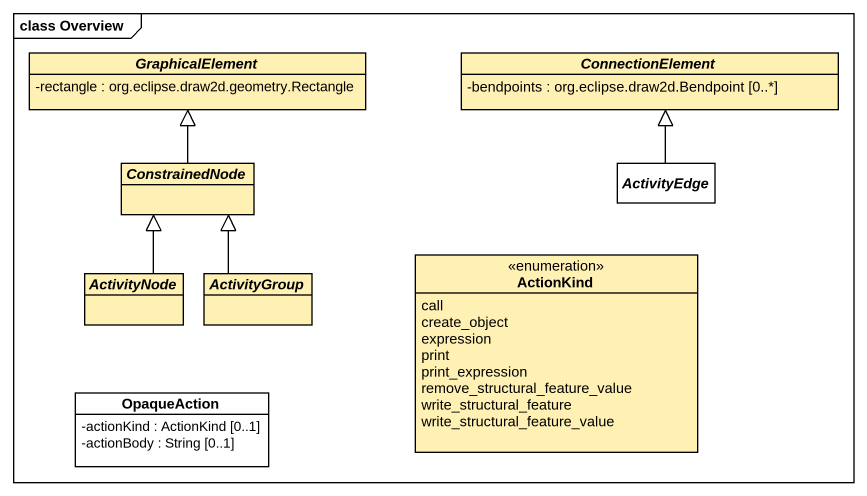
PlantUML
@startuml
mainframe class Overview
hide circle
hide empty members
skinparam classAttributeIconSize 0
abstract class GraphicalElement #FFF0B4 {
  -rectangle : org.eclipse.draw2d.geometry.Rectangle
}
abstract class ConnectionElement #FFF0B4 {
  -bendpoints : org.eclipse.draw2d.Bendpoint [0..*]
}
abstract class ConstrainedNode #FFF0B4
abstract class ActivityEdge #FFFFFF
abstract class ActivityNode #FFF0B4
abstract class ActivityGroup #FFF0B4
enum ActionKind #FFF0B4 {
  call
  create_object
  expression
  print
  print_expression
  remove_structural_feature_value
  write_structural_feature
  write_structural_feature_value
}
class OpaqueAction #FFFFFF {
  -actionKind : ActionKind [0..1]
  -actionBody : String [0..1]
}
ConstrainedNode -up-|> GraphicalElement
ActivityEdge -up-|> ConnectionElement
ActivityNode -up-|> ConstrainedNode
ActivityGroup -up-|> ConstrainedNode
@enduml
